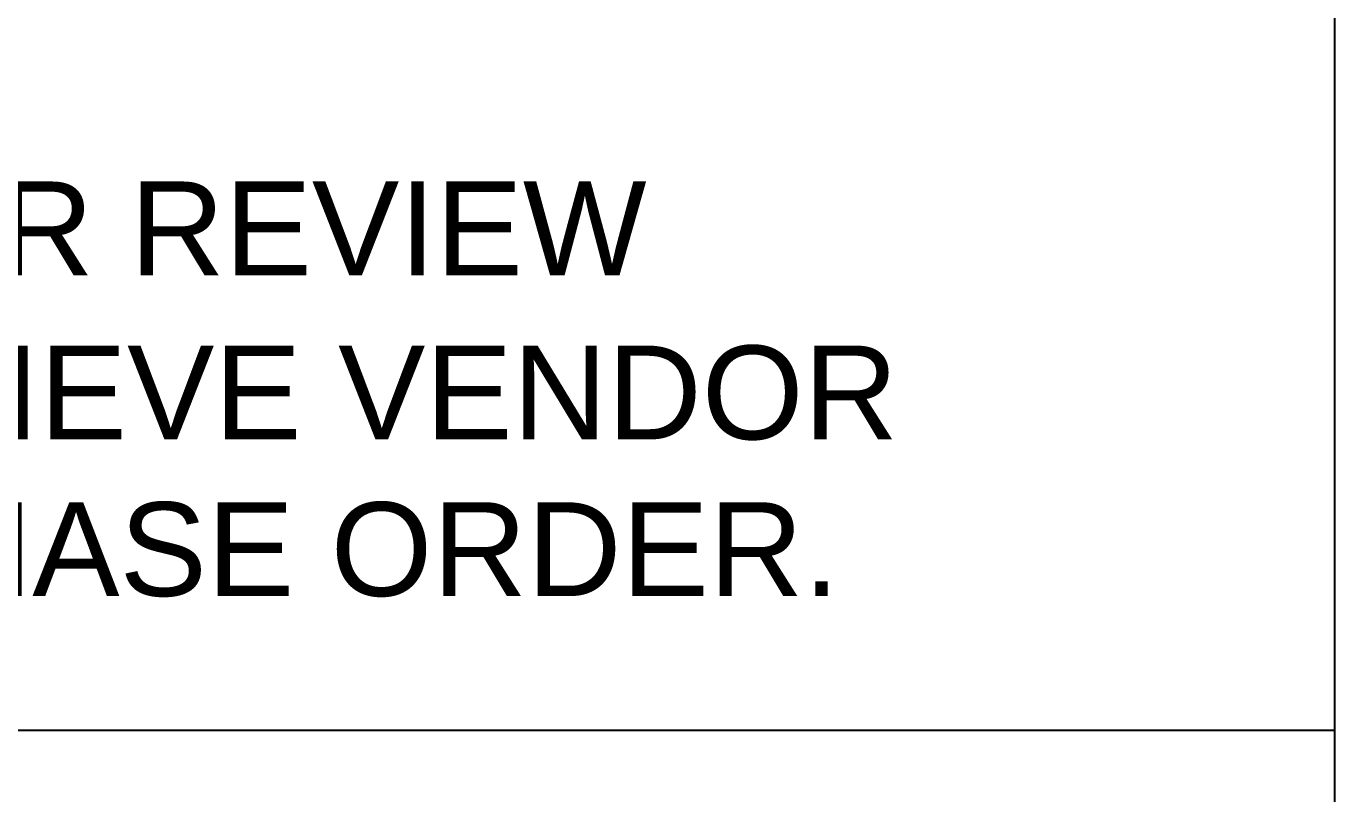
# Model space of a CAD drawing. Header units: millimetres. Extents: x -196 to 224, y -57 to 240.
# Drawn here: x 196.49 to 209.29, y 88.55 to 96.06 of the extents above; entities that cross this region are included whole.
import ezdxf

# ---------------------------------------------------------------- set-up
doc = ezdxf.new("R2010")
doc.units = ezdxf.units.MM
doc.styles.add('Arial', font='ARIAL.TTF', dxfattribs={"height": 0.2})

# ---------------------------------------------------------------- blocks, each defined once
blk = doc.blocks.new('Unknown-234525283-28870')
at = {"color": 7, "linetype": 'Continuous'}
for p, q in [((209.288, -41.466), (209.288, 121.453)), ((141.418, 89.173), (209.288, 89.172))]:
    blk.add_line(p, q, dxfattribs=at)
at = {"color": 7, "linetype": 'Continuous', "style": 'Arial'}
for s, p in [("PURCHASER'S PERMISSION TO PROCEED OR REVIEW", (168.509, 93.621)), ('TAKEN ON VENDOR PRINTS SHALL NOT RELIEVE VENDOR', (168.509, 92.016)), ('FROM ITS RESPONSIBILITIES UNDER PURCHASE ORDER.', (168.509, 90.484))]:
    blk.add_text(s, height=0.91687, dxfattribs=at).set_placement(p)

msp = doc.modelspace()

# ---------------------------------------------------------------- block references
msp.add_blockref('Unknown-234525283-28870', (0, 0))

doc.saveas('drawing.dxf')
